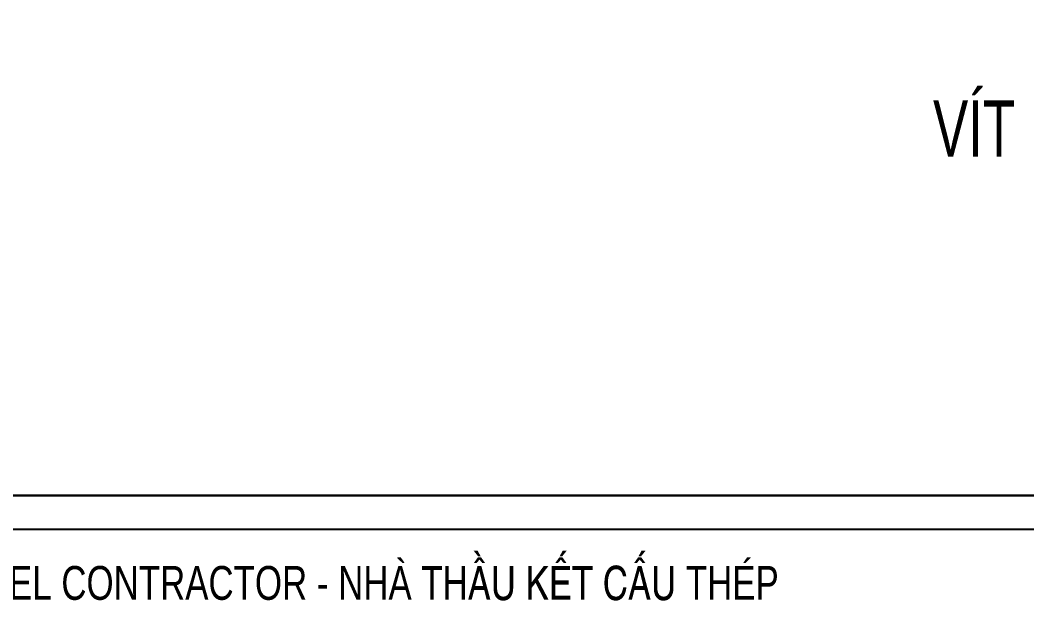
# Model space of a CAD drawing. Header units: inches. Extents: x 315041 to 662841, y -45540 to -35018.
# Drawn here: x 335112.4 to 335166, y -38116.4 to -38084.9 of the extents above; entities that cross this region are included whole.
import ezdxf

# ---------------------------------------------------------------- set-up
doc = ezdxf.new("R2010")
doc.units = ezdxf.units.IN
doc.header["$MEASUREMENT"] = 0
for name, color, linetype in [('3', 3, 'Continuous'), ('7', 7, 'Continuous'), ('BAO KHUNG', 31, 'Continuous')]:
    doc.layers.add(name, color=color, linetype=linetype)
doc.styles.add('ST1H', font='vnshxh.shx', dxfattribs={"width": 0.7})
doc.styles.get("Standard").update_dxf_attribs({"font": 'VHARIALN.TTF'})

# ---------------------------------------------------------------- blocks, each defined once
blk = doc.blocks.new('A$C75D82031')
at = {"layer": '7', "color": 147, "linetype": 'Continuous'}
blk.add_lwpolyline([(12.331, 57.61), (581.669, 57.61), (581.669, 409.19), (12.331, 409.19)], close=True, dxfattribs=at)
at = {"layer": 'BAO KHUNG', "color": 7}
blk.add_lwpolyline([(144.951, 55.81), (285.801, 55.81), (285.801, 10.81), (144.951, 10.81)], close=True, dxfattribs=at)
at = {"layer": 'BAO KHUNG', "color": 7, "linetype": 'Continuous', "width": 0.9}
blk.add_text('STEEL CONTRACTOR - NHÀ THẦU KẾT CẤU THÉP', height=1.8, dxfattribs=at).set_placement((152.72, 52.051))

msp = doc.modelspace()

# ---------------------------------------------------------------- linework, layer by layer
at = {"color": 8}
for points in [[(334967.7734, -37758.6314), (335252.4424, -37758.6314), (335252.4424, -38110.2113), (334967.7734, -38110.2113)], [(335252.4424, -38110.2113), (334967.7734, -38110.2113), (334967.7734, -37934.4213), (335252.4424, -37934.4213)]]:
    msp.add_lwpolyline(points, close=True, dxfattribs=at)

# ---------------------------------------------------------------- block references
at = {"color": 1}
msp.add_blockref('A$C75D82031', (334955.4423, -38167.8214), dxfattribs=at)

# ---------------------------------------------------------------- next in the draw order: texts
at = {"layer": '3', "insert": (335181.7233, -38091.0007), "char_height": 3, "attachment_point": 6, "style": 'ST1H', "bg_fill": 2}
msp.add_mtext('\\A1;VÝT LôC GI¸C 2 ', dxfattribs=at)

doc.saveas('drawing.dxf')
